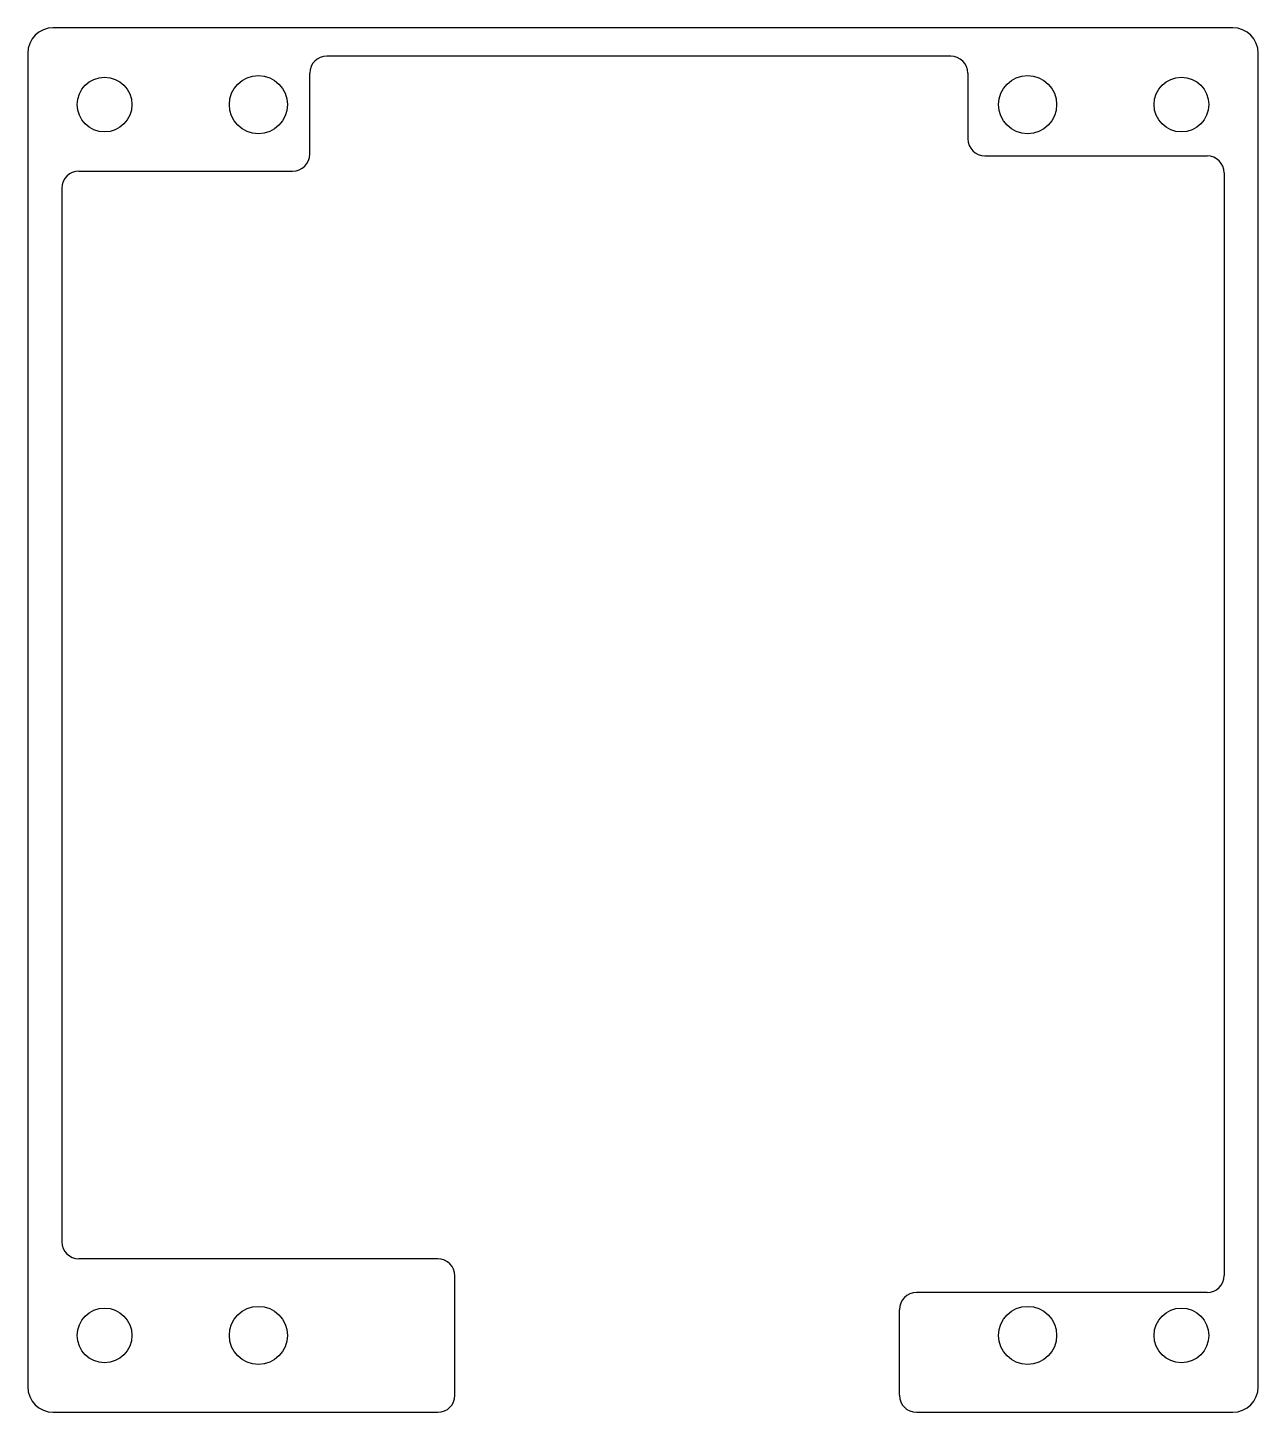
# Model space of a CAD drawing. Header units: millimetres. Extents: x 4.2 to 76.2, y 219.8 to 300.8.
import ezdxf

# ---------------------------------------------------------------- set-up
doc = ezdxf.new("R2010")
doc.units = ezdxf.units.MM
for name, color, linetype in [('Board_Outline', 7, 'Continuous'), ('Default', 7, 'Continuous'), ('Drill_Top', 7, 'Continuous'), ('Top_Silk', 7, 'Continuous')]:
    doc.layers.add(name, color=color, linetype=linetype)

# ---------------------------------------------------------------- blocks, each defined once
blk = doc.blocks.new('SE')
at = {"layer": 'Board_Outline', "color": 7, "linetype": 'Continuous'}
for p, q in [((74.68, 300.758), (5.677, 300.758)), ((4.177, 299.258), (4.177, 221.253)), ((76.18, 221.253), (76.18, 299.258)), ((5.677, 219.753), (28.177, 219.753)), ((56.18, 219.753), (74.68, 219.753))]:
    blk.add_line(p, q, dxfattribs=at)
at = {"layer": 'Top_Silk', "color": 7, "linetype": 'Continuous'}
for centre, start, end in [((5.677, 299.258), 90, 180), ((74.68, 299.258), 0, 90), ((5.677, 221.253), 180, 270), ((74.68, 221.253), 270, 0)]:
    blk.add_arc(centre, 1.5, start, end, dxfattribs=at)

msp = doc.modelspace()

# ---------------------------------------------------------------- linework, layer by layer
at = {"layer": 'Default', "color": 7, "linetype": 'Continuous'}
msp.add_line((55.18, 220.753), (55.18, 225.756), dxfattribs=at)
for centre, start, end in [((21.677, 298.097), 90, 180), ((58.18, 298.097), 0, 90), ((60.18, 294.26), 180, 270), ((19.677, 293.37), 270, 0), ((73.18, 292.26), 0, 90), ((7.177, 291.37), 90, 180), ((7.177, 229.73), 180, 270), ((28.177, 227.73), 0, 90), ((73.18, 227.756), 270, 0), ((56.18, 225.756), 90, 180), ((28.177, 220.753), 270, 0), ((56.18, 220.753), 180, 270)]:
    msp.add_arc(centre, 1, start, end, dxfattribs=at)
at = {"layer": 'Drill_Top', "color": 7, "linetype": 'Continuous'}
for centre, radius in [((8.677, 296.258), 1.6), ((17.677, 296.258), 1.7), ((62.68, 296.258), 1.7), ((71.68, 296.258), 1.6), ((8.677, 224.253), 1.6), ((17.677, 224.253), 1.7), ((62.68, 224.253), 1.7), ((71.68, 224.253), 1.6)]:
    msp.add_circle(centre, radius, dxfattribs=at)
at = {"layer": 'Top_Silk', "color": 7, "linetype": 'Continuous'}
for p, q in [((58.18, 299.097), (21.677, 299.097)), ((20.677, 293.37), (20.677, 298.097)), ((59.18, 298.097), (59.18, 294.26)), ((60.18, 293.26), (73.18, 293.26)), ((7.177, 292.37), (19.677, 292.37)), ((74.18, 292.26), (74.18, 227.756)), ((6.177, 291.37), (6.177, 229.73)), ((28.177, 228.73), (7.177, 228.73)), ((29.177, 220.753), (29.177, 227.73)), ((73.18, 226.756), (56.18, 226.756))]:
    msp.add_line(p, q, dxfattribs=at)

# ---------------------------------------------------------------- block references
at = {"layer": 'Top_Silk'}
msp.add_blockref('SE', (0, 0), dxfattribs=at)

doc.saveas('drawing.dxf')
